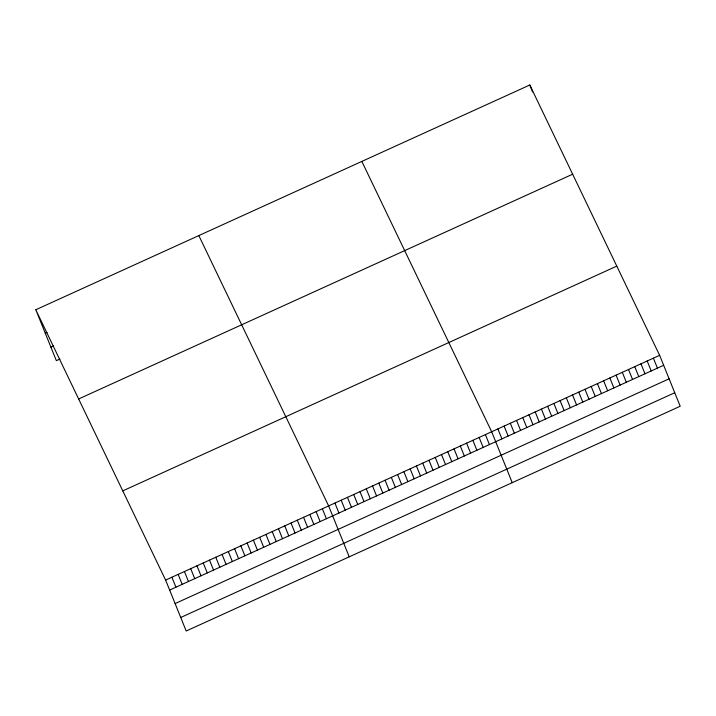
<?xml version="1.0" encoding="UTF-8"?>
<svg xmlns="http://www.w3.org/2000/svg" width="716" height="716" viewBox="0 0 716 716"><rect width="100%" height="100%" fill="white"/><g stroke="black" fill="none" stroke-linecap="round" stroke-linejoin="round"><path stroke-width="1.07" d="M35.8 309.751L529.804 84.998L659.633 355.333L680.2 406.249L186.196 631.002L165.62 580.085L35.8 309.751L56.367 360.667L59.956 359.038M45.287 333.235L47.077 332.421M50.908 347.153L53.602 345.935M78.644 398.964L572.648 174.203M122.785 490.881L616.789 266.119M165.62 580.085L659.633 355.333M169.647 590.056L663.651 365.294M175.107 603.57L669.111 378.809M180.736 617.487L674.74 392.735M361.84 161.413L491.668 431.748L512.235 482.665M198.824 235.582L328.644 505.917L349.22 556.833M653.404 358.161L657.431 368.122M647.183 360.989L651.211 370.96M529.804 84.998L532.623 91.97M640.963 363.817L644.991 373.788M634.743 366.655L638.77 376.616M628.523 369.483L632.55 379.444M622.302 372.311L626.33 382.281M616.082 375.139L620.11 385.11M609.862 377.976L613.889 387.938M603.642 380.805L607.669 390.766M597.421 383.633L601.449 393.603M591.201 386.461L595.229 396.431M584.981 389.289L589.008 399.26M578.761 392.126L582.788 402.088M572.54 394.955L576.568 404.925M566.32 397.783L570.339 407.753M560.1 400.611L564.118 410.581M553.871 403.448L557.898 413.409M547.65 406.276L551.678 416.238M541.43 409.105L545.458 419.075M535.21 411.933L539.237 421.903M528.99 414.77L533.017 424.731M522.769 417.598L526.797 427.559M516.549 420.426L520.577 430.397M510.329 423.254L514.357 433.225M504.109 426.083L508.136 436.053M497.888 428.92L501.916 438.881M485.394 434.603L489.422 444.564M479.129 437.449L483.157 447.419M472.855 440.304L476.883 450.275M466.59 443.159L470.609 453.121M460.316 446.014L464.344 455.976M454.042 448.86L458.07 458.831M447.777 451.715L451.805 461.686M441.504 454.57L445.531 464.532M435.239 457.426L439.266 467.387M428.965 460.272L432.992 470.242M422.7 463.127L426.727 473.097M416.426 465.982L420.453 475.943M410.152 468.837L414.179 478.798M403.887 471.683L407.914 481.653M397.613 474.538L401.64 484.508M391.348 477.393L395.375 487.354M385.074 480.239L389.101 490.209M378.809 483.094L382.836 493.064M372.535 485.949L376.562 495.92M366.261 488.804L370.288 498.766M359.996 491.65L364.023 501.621M353.722 494.505L357.749 504.476M347.457 497.36L351.484 507.331M341.183 500.215L345.21 510.177M334.918 503.062L338.945 513.032M322.379 508.772L326.398 518.733M316.105 511.627L320.133 521.588M309.831 514.473L313.859 524.443M303.566 517.328L307.594 527.298M297.292 520.183L301.32 530.144M291.027 523.038L295.055 532.999M284.753 525.884L288.781 535.854M278.488 528.739L282.507 538.709M272.214 531.594L276.242 541.556M265.94 534.449L269.968 544.411M259.675 537.295L263.703 547.266M253.401 540.15L257.429 550.121M247.136 543.005L251.164 552.967M240.862 545.852L244.89 555.822M234.597 548.707L238.625 558.677M228.323 551.562L232.351 561.532M222.049 554.417L226.077 564.378M215.785 557.263L219.812 567.233M209.511 560.118L213.538 570.088M203.246 562.973L207.273 572.934M196.972 565.828L200.999 575.789M190.707 568.674L194.734 578.644M184.433 571.529L188.46 581.499M178.159 574.384L182.186 584.346M171.894 577.239L175.921 587.201"/></g></svg>
